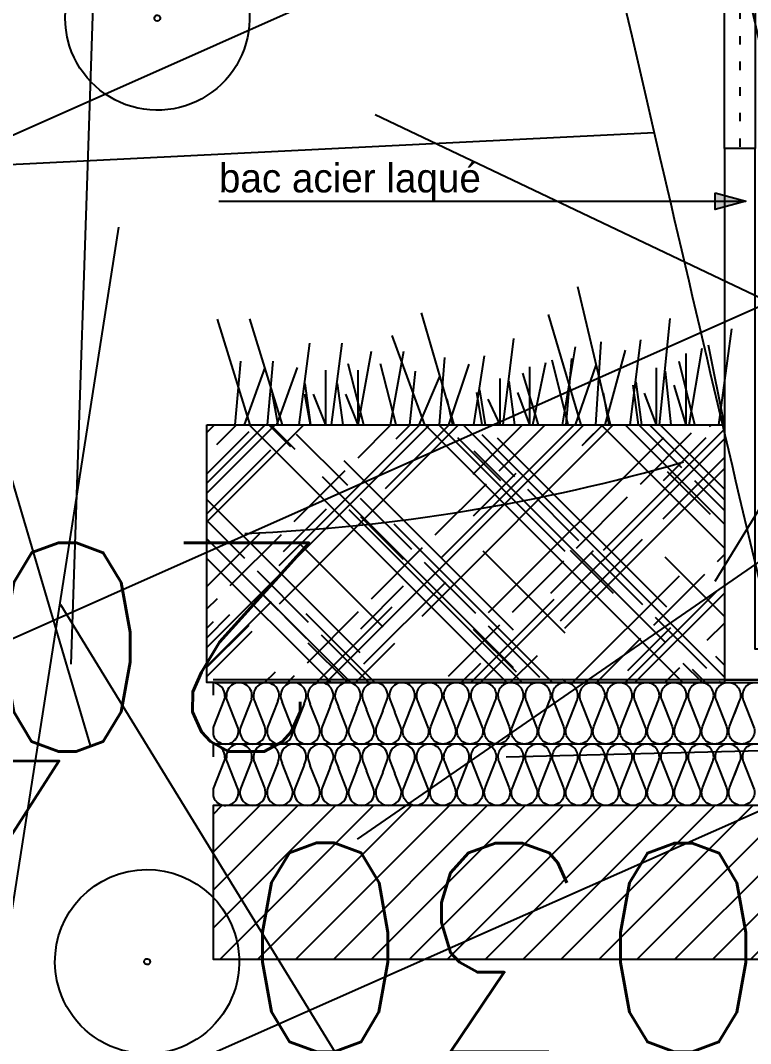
# Model space of a CAD drawing. Extents: x -594 to 29166, y -5797 to 14313.
# Drawn here: x 13269.6 to 13388.5, y 3551.9 to 3718.6 of the extents above; entities that cross this region are included whole.
import ezdxf
from ezdxf.enums import TextEntityAlignment as Align
from ezdxf.lldxf.tags import DXFTag

# ---------------------------------------------------------------- set-up
doc = ezdxf.new("R2010")
doc.units = 0
doc.linetypes.add('Style de ligne -15', pattern=[2.0832800000000002, 1.25, -0.41656, 0.1388600000000001, -0.2778600000000001])
doc.linetypes.add('Style de ligne -27', pattern=[0.16404198823221328, 0.05468066274407109, -0.1093613254881422])
doc.layers.get('0').update_dxf_attribs({"color": 252})
for name, color, linetype in [('A SITE', 252, 'Continuous'), ('B GÈnÈral_Hatch', 252, 'Continuous'), ('B Général', 252, 'Continuous'), ('C ANNOTATIONS-prestations', 252, 'Continuous'), ('Fond topo - TAL', 252, 'Continuous'), ('Fond topo - TAL_HAC', 252, 'Continuous'), ('Fond topo - VEG', 252, 'Continuous'), ('Fond topo - Z_500', 252, 'Continuous'), ('prlm-VRD', 252, 'Continuous'), ('SA - béton balayé', 252, 'Continuous'), ('SA - EBC', 252, 'Continuous')]:
    doc.layers.add(name, color=color, linetype=linetype)
for name, color, linetype, plot in [('Fond topo - N', 252, 'Continuous', False), ('Fond topo - NCACHE', 252, 'Continuous', False), ('Fond topo - ZCACHE', 252, 'Continuous', False)]:
    doc.layers.add(name, color=color, linetype=linetype, plot=plot)
doc.layers.add('Fond topo - P', color=252, linetype='Continuous', lineweight=50)
doc.layers.add('Fond topo - VOI', color=252, linetype='Continuous', lineweight=25)
doc.styles.add('Eurostile', font='')
doc.styles.add('SIMPLEX', font='simplex_.ttf', dxfattribs={"height": 1.25})
doc.styles.get('Eurostile').set_extended_font_data('Eurostile')
tags = doc.linetypes.add('L16', pattern=[0.37500001490116125, 0.300000011920929, -0.07500000298023224]).pattern_tags.tags
tags[6:7] = [DXFTag(74, 4), DXFTag(75, 0), DXFTag(340, '0'), DXFTag(46, 0.0), DXFTag(50, 0.0), DXFTag(44, 0.0), DXFTag(45, 0.0)]
tags[4:5] = [DXFTag(74, 4), DXFTag(75, 0), DXFTag(340, '0'), DXFTag(46, 0.0), DXFTag(50, 0.0), DXFTag(44, 0.0), DXFTag(45, 0.0)]
tags = doc.linetypes.add('L8', pattern=[0.22500000894069674, 0.1500000059604645, -0.07500000298023224]).pattern_tags.tags
tags[6:7] = [DXFTag(74, 4), DXFTag(75, 0), DXFTag(340, '0'), DXFTag(46, 0.0), DXFTag(50, 0.0), DXFTag(44, 0.0), DXFTag(45, 0.0)]
tags[4:5] = [DXFTag(74, 4), DXFTag(75, 0), DXFTag(340, '0'), DXFTag(46, 0.0), DXFTag(50, 0.0), DXFTag(44, 0.0), DXFTag(45, 0.0)]

# ---------------------------------------------------------------- blocks, each defined once
blk = doc.blocks.new('B n0.Groupe-126-1')
at = {"layer": 'B Général'}
for p, q in [((123669.0138217771, -122315.0180039144), (123663.6964390933, -122297.0575558402)), ((123676.9848673641, -122315.0167284318), (123678.728320689, -122301.1649392548)), ((123686.6260368011, -122315.0151856974), (123688.7493194171, -122302.533265324)), ((123666.5845507314, -122315.0183926299), (123667.4935103227, -122304.2110249477)), ((123687.5370134471, -122315.0150399276), (123684.9539811337, -122304.6648742046)), ((123668.1028451311, -122315.0181496842), (123671.4412746378, -122305.2758940325)), ((123681.3120064212, -122315.016036022), (123681.3102734456, -122305.7309580333)), ((123678.882735369, -122315.0164247426), (123677.9704519065, -122308.0147084193)), ((123673.5687049744, -122315.0172750669), (123672.6567624254, -122309.8421314659)), ((123681.3120064212, -122315.016036022), (123679.3372577743, -122309.8410624865))]:
    blk.add_line(p, q, dxfattribs=at)
blk = doc.blocks.new('B n0.Groupe-127-1')
at = {"layer": 'B Général'}
for p, q in [((123673.8214725365, -122315.0172346182), (123668.5032444833, -122292.5272817732)), ((123681.7925181185, -122315.0159591277), (123683.5353195008, -122297.6710772913)), ((123691.4336875604, -122315.0144164013), (123693.5563826985, -122299.3848740651)), ((123671.3922014907, -122315.0176233337), (123672.3006524229, -122301.4848756618)), ((123672.9104958904, -122315.0173803881), (123676.2484668797, -122302.8184441781)), ((123686.1196571658, -122315.0152667255), (123686.1174871884, -122303.3886650876)), ((123692.3446641949, -122315.0142706285), (123689.7611447298, -122302.0538818195)), ((123683.6903861432, -122315.0156554468), (123682.7777731139, -122306.2481999771)), ((123678.3763557222, -122315.0165057679), (123677.4641695867, -122308.5362506262)), ((123686.1196571658, -122315.0152667255), (123684.1446649536, -122308.5351816446))]:
    blk.add_line(p, q, dxfattribs=at)
blk = doc.blocks.new('B n0.Groupe-128-1')
at = {"layer": 'B Général'}
for name in ['B n0.Groupe-127-1', 'B n0.Groupe-126-1']:
    blk.add_blockref(name, (0, 0), dxfattribs=at)
blk = doc.blocks.new('B n0.Groupe-129-1')
at = {"layer": 'B Général'}
for p, q in [((123643.5573671846, -122315.0220773264), (123638.2406133434, -122300.430903627)), ((123651.5284127749, -122315.0208018413), (123653.2723510673, -122303.7673513777)), ((123661.1695822201, -122315.0192591123), (123663.2933018213, -122304.8786988936)), ((123641.1280961587, -122315.0224660502), (123642.0374341098, -122306.2423736218)), ((123662.0805588694, -122315.0191133399), (123659.4978889458, -122306.6105633562)), ((123642.6463905386, -122315.0222230962), (123645.9851611115, -122307.1073704934)), ((123655.8555518288, -122315.0201094341), (123655.8541439346, -122307.4767749792)), ((123653.4262807798, -122315.0204981521), (123652.5142424697, -122309.3322277797)), ((123648.1122503967, -122315.0213484792), (123647.2004890245, -122310.81701275)), ((123655.8555518288, -122315.0201094341), (123653.8809843882, -122310.815943771))]:
    blk.add_line(p, q, dxfattribs=at)
blk = doc.blocks.new('B n0.Groupe-130-1')
at = {"layer": 'B Général'}
for p, q in [((123648.3650179407, -122315.0213080328), (123643.0475773222, -122296.7502977757)), ((123656.3360635458, -122315.020032548), (123658.0794721751, -122300.9287420223)), ((123665.9772329679, -122315.0184898133), (123668.1004753087, -122302.3207550422)), ((123645.9357469033, -122315.0216967537), (123646.8446716198, -122304.0274653775)), ((123666.888209614, -122315.0183440434), (123664.3051439245, -122304.4892102808)), ((123647.4540412947, -122315.0214538026), (123650.7924393566, -122305.1107576394)), ((123660.6632025733, -122315.0193401376), (123660.6614396516, -122305.5737172917)), ((123658.2339315507, -122315.0197288588), (123657.321625469, -122307.8969459257)), ((123652.919901138, -122315.0205791853), (123652.0079418936, -122309.7559515643)), ((123660.6632025733, -122315.0193401376), (123658.6884372572, -122309.7548825853))]:
    blk.add_line(p, q, dxfattribs=at)
blk = doc.blocks.new('B n0.Groupe-131-1')
at = {"layer": 'B Général'}
for name in ['B n0.Groupe-130-1', 'B n0.Groupe-129-1']:
    blk.add_blockref(name, (0, 0), dxfattribs=at)
blk = doc.blocks.new('B n0.Groupe-132-1')
at = {"layer": 'B Général'}
for name in ['B n0.Groupe-128-1', 'B n0.Groupe-131-1']:
    blk.add_blockref(name, (0, 0), dxfattribs=at)
blk = doc.blocks.new('B n0.Groupe-133-1')
at = {"layer": 'B Général'}
for p, q in [((123615.1223421804, -122314.999750081), (123609.8050957663, -122297.7694360903)), ((123623.0933877707, -122314.9984745959), (123624.8369461955, -122301.7097549255)), ((123632.7345572043, -122314.9969318641), (123634.8579345091, -122303.0223928019)), ((123612.6930711429, -122315.0001388019), (123613.6021127233, -122304.6320890785)), ((123633.6455338388, -122314.9967860914), (123631.0625800717, -122305.0673756055)), ((123614.2113655459, -122314.9998958538), (123617.5498689482, -122305.6536451232)), ((123627.4205268245, -122314.9977821887), (123627.4188643017, -122306.0901463995)), ((123624.9912557756, -122314.9981709068), (123624.0790254405, -122308.2810831307)), ((123619.6772253777, -122314.9990212336), (123618.7653221001, -122310.0342552524)), ((123627.4205268245, -122314.9977821887), (123625.4458174342, -122310.0331862726))]:
    blk.add_line(p, q, dxfattribs=at)
blk = doc.blocks.new('B n0.Groupe-134-1')
at = {"layer": 'B Général'}
for p, q in [((123615.1223421804, -122314.999750081), (123609.8050957663, -122297.7694360903)), ((123623.0933877707, -122314.9984745959), (123624.8369461955, -122301.7097549255)), ((123632.7345572043, -122314.9969318641), (123634.8579345091, -122303.0223928019)), ((123612.6930711429, -122315.0001388019), (123613.6021127233, -122304.6320890785)), ((123633.6455338388, -122314.9967860914), (123631.0625800717, -122305.0673756055)), ((123614.2113655459, -122314.9998958538), (123617.5498689482, -122305.6536451232)), ((123627.4205268245, -122314.9977821887), (123627.4188643017, -122306.0901463995)), ((123624.9912557756, -122314.9981709068), (123624.0790254405, -122308.2810831307)), ((123619.6772253777, -122314.9990212336), (123618.7653221001, -122310.0342552524)), ((123627.4205268245, -122314.9977821887), (123625.4458174342, -122310.0331862726))]:
    blk.add_line(p, q, dxfattribs=at)
blk = doc.blocks.new('B n0.Groupe-135-1')
at = {"layer": 'B Général'}
for p, q in [((123620.3863257656, -122314.9989077638), (123615.069079363, -122297.768593776)), ((123628.3573713674, -122314.9976322815), (123630.1009297923, -122301.7089126112)), ((123637.9985408159, -122314.9960895501), (123640.1219181058, -122303.0215504875)), ((123617.9570547249, -122314.9992964873), (123618.8660963201, -122304.6312467641)), ((123638.9095174356, -122314.995943777), (123636.3265636832, -122305.0665332915)), ((123619.4753491311, -122314.9990535366), (123622.813852545, -122305.6528028089)), ((123632.6845104065, -122314.996939874), (123632.6828479017, -122306.0893040826)), ((123630.2552393756, -122314.9973285899), (123629.3430090257, -122308.2802408135)), ((123624.9412089629, -122314.9981789164), (123624.0293056854, -122310.0334129352)), ((123632.6845104065, -122314.996939874), (123630.7098010375, -122310.0323439532))]:
    blk.add_line(p, q, dxfattribs=at)
blk = doc.blocks.new('B n0.Groupe-136-1')
at = {"layer": 'B Général'}
for name in ['B n0.Groupe-133-1', 'B n0.Groupe-134-1', 'B n0.Groupe-135-1']:
    blk.add_blockref(name, (0, 0), dxfattribs=at)
blk = doc.blocks.new('B n0.Groupe-137-1')
at = {"layer": 'B Général'}
blk.add_blockref('B n0.Groupe-136-1', (0, 0), dxfattribs=at)
blk = doc.blocks.new('B n0.Groupe-138-1')
at = {"layer": 'B Général'}
for name in ['B n0.Groupe-132-1', 'B n0.Groupe-137-1']:
    blk.add_blockref(name, (0, 0), dxfattribs=at)
blk = doc.blocks.new('B n0.Groupe-139-1')
at = {"layer": 'B Général'}
blk.add_blockref('B n0.Groupe-138-1', (0, 0), dxfattribs=at)
blk = doc.blocks.new('B n0.Groupe-151-1')
at = {"layer": 'B Général'}
for p, q in [((124015.600811414, -122356.5256185741), (123609.0800127896, -122356.5256185741)), ((124015.600811414, -122357.0256185741), (123609.0800127896, -122357.0256185741))]:
    blk.add_line(p, q, dxfattribs=at)
at = {"layer": 'B Général', "linetype": 'Continuous'}
for p, q in [((123621.9105314373, -122364.1460851502), (123620.3228040235, -122360.0939079851)), ((123626.3328837436, -122364.1460851502), (123624.9110836797, -122360.5173855999)), ((123630.75523605, -122364.1460851502), (123629.4993633359, -122360.9408632147)), ((123635.1775883564, -122364.1460851502), (123634.0876429922, -122361.3643408295)), ((123639.5999406628, -122364.1460851502), (123638.6759226485, -122361.7878184444)), ((124015.760699782, -122367.0157928509), (123609.0800127896, -122367.0157928509)), ((123621.9105314373, -122374.1460851502), (123620.3228040235, -122370.0939079851)), ((123626.3328837436, -122374.1460851502), (123624.9110836797, -122370.5173855999)), ((123630.75523605, -122374.1460851502), (123629.4993633359, -122370.9408632147)), ((123635.1775883564, -122374.1460851502), (123634.0876429922, -122371.3643408295)), ((123639.5999406628, -122374.1460851502), (123638.6759226485, -122371.7878184444))]:
    blk.add_line(p, q, dxfattribs=at)
at = {"layer": 'B Général', "linetype": 'Continuous', "flags": 128}
for points in [[(123610.9938768858, -122359.2328898891, 0.4100879001653447), (123609.0800127896, -122357.0066446545), (123609.0800127896, -122359.0562488247)], [(123615.3489365158, -122359.6348423425, 0.2988225928241219), (123614.6332416236, -122357.4551544431, 0.2988225927295782), (123612.3487718057, -122357.2443081344, 0.2988225927847177), (123611.2462148059, -122359.2561795464)], [(123619.6300271204, -122360.0299677869), (123619.6993552841, -122359.8530293533, 0.3273848144315633), (123619.0652105781, -122357.4628634491, 0.3273848144190701), (123616.5949567256, -122357.3493801361, 0.3273848144458427), (123615.7443374267, -122359.6713360716)], [(123623.8980341917, -122360.4238856798), (123624.1217075905, -122359.8530293532, 0.3358776009301396), (123623.4371483201, -122357.423462711, 0.3358776009989389), (123620.912982029, -122357.4234627109, 0.3358776010518059), (123620.2284227584, -122359.8530293533), (123620.3228040235, -122360.0939079851)], [(123628.1660412629, -122360.8178035728), (123628.5440598969, -122359.8530293532, 0.3358776009323087), (123627.8595006265, -122357.423462711, 0.3358776010008091), (123625.3353343353, -122357.4234627109, 0.3358776010546906), (123624.6507750648, -122359.8530293533), (123624.9110836797, -122360.5173855999)], [(123632.4340483341, -122361.2117214658), (123632.9664122033, -122359.8530293532, 0.3358776009376633), (123632.2818529328, -122357.4234627109, 0.3358776009951985), (123629.7576866417, -122357.4234627109, 0.3358776010546906), (123629.0731273712, -122359.8530293533), (123629.4993633359, -122360.9408632147)], [(123636.7020554054, -122361.6056393588), (123637.3887645097, -122359.8530293532, 0.3358776009301396), (123636.7042052392, -122357.423462711, 0.3358776009989389), (123634.1800389481, -122357.4234627109, 0.3358776010457356), (123633.4954796776, -122359.8530293533), (123634.0876429922, -122361.3643408295)], [(123640.9700624766, -122361.9995572518), (123641.8111168161, -122359.8530293532, 0.3358776009301396), (123641.1265575455, -122357.4234627109, 0.3358776009871887), (123638.6023912544, -122357.423462711, 0.3358776009099693), (123637.917831984, -122359.8530293532), (123638.6759226485, -122361.7878184444)], [(123694.0382901533, -122361.9995572518), (123694.8793444927, -122359.8530293533, 0.5283351923695654), (123692.9327020767, -122356.9995572518, 0.5283351923728812), (123690.9860596607, -122359.8530293533), (123692.6681683396, -122364.1460851502, -0.5283351923728812), (123690.7215259235, -122366.9995572518, -0.5283351923728812), (123688.7748835075, -122364.1460851502), (123690.4569921863, -122359.8530293533, 0.5283351923728812), (123688.5103497703, -122356.9995572518, 0.5283351923728812), (123686.5637073543, -122359.8530293533), (123688.2458160331, -122364.1460851502, -0.5283351923728812), (123686.2991736171, -122366.9995572518, -0.5283351923695654), (123684.3525312011, -122364.1460851502), (123686.0346398799, -122359.8530293533, 0.5283351923695654), (123684.0879974639, -122356.9995572518, 0.5283351923728812), (123682.1413550479, -122359.8530293533), (123683.8234637267, -122364.1460851502, -0.5283351923728812), (123681.8768213107, -122366.9995572518, -0.5283351923695654), (123679.9301788947, -122364.1460851502), (123681.6122875736, -122359.8530293533, 0.5283351923695654), (123679.6656451575, -122356.9995572518, 0.5283351923728812), (123677.7190027415, -122359.8530293533), (123679.4011114204, -122364.1460851502, -0.5283351923728812), (123677.4544690043, -122366.9995572518, -0.5283351923695654), (123675.5078265883, -122364.1460851502), (123677.1899352672, -122359.8530293533, 0.5283351923695654), (123675.2432928511, -122356.9995572518, 0.5283351923728812), (123673.2966504351, -122359.8530293533), (123674.978759114, -122364.1460851502, -0.5283351923728812), (123673.032116698, -122366.9995572518, -0.5283351923695654), (123671.085474282, -122364.1460851502), (123672.7675829608, -122359.8530293533, 0.5283351923695654), (123670.8209405448, -122356.9995572518, 0.5283351923728812), (123668.8742981287, -122359.8530293533), (123670.5564068076, -122364.1460851502, -0.5283351923728812), (123668.6097643916, -122366.9995572518, -0.5283351923695654), (123666.6631219755, -122364.1460851502), (123668.3452306544, -122359.8530293533, 0.5283351923695654), (123666.3985882384, -122356.9995572518, 0.5283351923728812), (123664.4519458223, -122359.8530293533), (123666.1340545012, -122364.1460851502, -0.5283351923728812), (123664.1874120852, -122366.9995572518, -0.5283351923695654), (123662.2407696691, -122364.1460851502), (123663.922878348, -122359.8530293533, 0.5283351923695654), (123661.976235932, -122356.9995572518, 0.5283351923728812), (123660.029593516, -122359.8530293533), (123661.7117021948, -122364.1460851502, -0.5283351923728812), (123659.7650597788, -122366.9995572518, -0.5283351923695654), (123657.8184173628, -122364.1460851502), (123659.5005260416, -122359.8530293533, 0.5283351923695654), (123657.5538836256, -122356.9995572518, 0.5283351923728812), (123655.6072412096, -122359.8530293533), (123657.2893498884, -122364.1460851502, -0.5283351923728812), (123655.3427074724, -122366.9995572518, -0.5283351923695654), (123653.3960650564, -122364.1460851502), (123655.0781737352, -122359.8530293533, 0.5283351923695654), (123653.1315313192, -122356.9995572518, 0.5283351923728812), (123651.1848889032, -122359.8530293533), (123652.866997582, -122364.1460851502, -0.5283351923728812), (123650.920355166, -122366.9995572518, -0.5283351923695654), (123648.97371275, -122364.1460851502), (123650.6558214288, -122359.8530293533, 0.5283351923695654), (123648.7091790128, -122356.9995572518, 0.5283351923728812), (123646.7625365968, -122359.8530293533), (123648.4446452756, -122364.1460851502, -0.5283351923728812), (123646.4980028596, -122366.9995572518, -0.5283351923695654), (123644.5513604436, -122364.1460851502), (123646.2334691224, -122359.8530293533, 0.5283351923695654), (123644.2868267064, -122356.9995572518, 0.5283351923728812), (123642.3401842904, -122359.8530293533), (123644.0222929692, -122364.1460851502, -0.5283351923728812), (123642.0756505532, -122366.9995572518, -0.5283351923695654), (123640.1290081372, -122364.1460851502), (123641.811116816, -122359.8530293533, 0.5283351923805855), (123639.8644744, -122356.9995572518)], [(123697.3550543831, -122356.9995572518, 0.5283351923728812), (123695.4084119671, -122359.8530293533), (123697.0905206459, -122364.1460851502, -0.5283351923728812), (123695.1438782299, -122366.9995572518, -0.5283351923695654), (123693.1972358139, -122364.1460851502), (123694.8793444927, -122359.8530293533, 0.5283351923695654), (123692.9327020767, -122356.9995572518)], [(123610.9938768858, -122359.2328898891, -0.07644314401715081), (123610.8546506713, -122359.8530293532), (123609.1725419923, -122364.1460851505, 0.03773752627165679), (123609.0800127896, -122364.4473437029), (123609.0800127896, -122365.3702966859, 0.2814713859320396), (123610.6004108374, -122366.934173355, 0.2814713859376178), (123612.68540959, -122366.2937823324, 0.2814713858625597), (123613.0658268245, -122364.1460851504), (123611.3837181457, -122359.8530293533)], [(123611.3837181456, -122359.8530293531, -0.07363493192019133), (123611.2462148059, -122359.2561795466)], [(123615.3489365157, -122359.6348423427, -0.02749181568773515), (123615.2770029776, -122359.8530293535), (123613.5948942987, -122364.1460851504, 0.3358776009126895), (123614.2794535694, -122366.5756517926, 0.3358776009871887), (123616.8036198605, -122366.5756517925, 0.3358776009170297), (123617.4881791309, -122364.1460851504), (123615.806070452, -122359.8530293533)], [(123615.8060704519, -122359.8530293528, -0.0229578630441454), (123615.7443374268, -122359.6713360719)], [(123619.6300271204, -122360.0299677869), (123618.0172466052, -122364.1460851504, 0.3358776009126895), (123618.7018058758, -122366.5756517926, 0.3358776009791081), (123621.2259721669, -122366.5756517925, 0.3358776009263992), (123621.9105314373, -122364.1460851504)], [(123623.8980341917, -122360.4238856798), (123622.4395989115, -122364.1460851504, 0.3358776009126895), (123623.1241581821, -122366.5756517926, 0.3358776009791081), (123625.6483244733, -122366.5756517925, 0.3358776009209287), (123626.3328837437, -122364.1460851504)], [(123628.1660412629, -122360.8178035728), (123626.861951218, -122364.1460851504, 0.3358776009188999), (123627.5465104886, -122366.5756517926, 0.3358776009921996), (123630.0706767796, -122366.5756517926, 0.3358776009249945), (123630.7552360501, -122364.1460851504)], [(123632.4340483341, -122361.2117214658), (123631.2843035243, -122364.1460851504, 0.3358776009194996), (123631.9688627949, -122366.5756517926, 0.3358776009865889), (123634.4930290861, -122366.5756517925, 0.3358776009263992), (123635.1775883565, -122364.1460851504)], [(123636.7020554054, -122361.6056393588), (123635.7066558308, -122364.1460851503, 0.3358776009138441), (123636.3912151014, -122366.5756517926, 0.3358776009791081), (123638.9153813925, -122366.5756517925, 0.3358776009191743), (123639.5999406629, -122364.1460851504)], [(123610.9938768858, -122369.2328898891, 0.4100879001688078), (123609.0800127896, -122367.0066446545), (123609.0800127896, -122369.0562488247)], [(123615.3489365158, -122369.6348423425, 0.2988225928260118), (123614.6332416237, -122367.4551544432, 0.2988225927292785), (123612.3487718057, -122367.2443081344, 0.2988225927817287), (123611.2462148059, -122369.2561795464)], [(123619.6300271204, -122370.0299677869), (123619.6993552841, -122369.8530293533, 0.3273848144289743), (123619.0652105781, -122367.4628634491, 0.3273848144190701), (123616.5949567256, -122367.3493801361, 0.3273848144484158), (123615.7443374267, -122369.6713360716)], [(123623.8980341917, -122370.4238856798), (123624.1217075905, -122369.8530293532, 0.335877600923927), (123623.4371483201, -122367.423462711, 0.3358776009983391), (123620.912982029, -122367.4234627109, 0.3358776010525458), (123620.2284227584, -122369.8530293533), (123620.3228040235, -122370.0939079851)], [(123628.1660412629, -122370.8178035728), (123628.5440598969, -122369.8530293532, 0.3358776009254985), (123627.8595006265, -122367.423462711, 0.3358776010020796), (123625.3353343354, -122367.4234627109, 0.3358776010571606), (123624.6507750648, -122369.8530293533), (123624.9110836797, -122370.5173855999)], [(123632.4340483341, -122371.2117214658), (123632.9664122033, -122369.8530293532, 0.3358776009376633), (123632.2818529327, -122367.4234627109, 0.335877600952925), (123629.7576866417, -122367.4234627108, 0.3358776010554305), (123629.0731273712, -122369.8530293533), (123629.4993633359, -122370.9408632147)], [(123636.7020554054, -122371.6056393588), (123637.3887645097, -122369.8530293532, 0.335877600923927), (123636.7042052392, -122367.423462711, 0.3358776009983391), (123634.1800389482, -122367.4234627109, 0.3358776010546906), (123633.4954796776, -122369.8530293533), (123634.0876429922, -122371.3643408295)], [(123640.9700624766, -122371.9995572518), (123641.8111168161, -122369.8530293532, 0.335877600923927), (123641.1265575455, -122367.4234627109, 0.3358776009871887), (123638.6023912544, -122367.423462711, 0.3358776009229392), (123637.917831984, -122369.8530293532), (123638.6759226485, -122371.7878184444)], [(123694.0382901533, -122371.9995572518), (123694.8793444927, -122369.8530293533, 0.5283351923695654), (123692.9327020767, -122366.9995572518, 0.5283351923728812), (123690.9860596607, -122369.8530293533), (123692.6681683396, -122374.1460851502, -0.5283351923728812), (123690.7215259235, -122376.9995572518, -0.5283351923728812), (123688.7748835075, -122374.1460851502), (123690.4569921863, -122369.8530293533, 0.5283351923728812), (123688.5103497703, -122366.9995572518, 0.5283351923728812), (123686.5637073543, -122369.8530293533), (123688.2458160331, -122374.1460851502, -0.5283351923728812), (123686.2991736171, -122376.9995572518, -0.5283351923695654), (123684.3525312011, -122374.1460851502), (123686.0346398799, -122369.8530293533, 0.5283351923695654), (123684.0879974639, -122366.9995572518, 0.5283351923728812), (123682.1413550479, -122369.8530293533), (123683.8234637267, -122374.1460851502, -0.5283351923728812), (123681.8768213107, -122376.9995572518, -0.5283351923695654), (123679.9301788947, -122374.1460851502), (123681.6122875736, -122369.8530293533, 0.5283351923695654), (123679.6656451575, -122366.9995572518, 0.5283351923728812), (123677.7190027415, -122369.8530293533), (123679.4011114204, -122374.1460851502, -0.5283351923728812), (123677.4544690043, -122376.9995572518, -0.5283351923695654), (123675.5078265883, -122374.1460851502), (123677.1899352672, -122369.8530293533, 0.5283351923695654), (123675.2432928511, -122366.9995572518, 0.5283351923728812), (123673.2966504351, -122369.8530293533), (123674.978759114, -122374.1460851502, -0.5283351923728812), (123673.032116698, -122376.9995572518, -0.5283351923695654), (123671.085474282, -122374.1460851502), (123672.7675829608, -122369.8530293533, 0.5283351923695654), (123670.8209405448, -122366.9995572518, 0.5283351923728812), (123668.8742981287, -122369.8530293533), (123670.5564068076, -122374.1460851502, -0.5283351923728812), (123668.6097643916, -122376.9995572518, -0.5283351923695654), (123666.6631219755, -122374.1460851502), (123668.3452306544, -122369.8530293533, 0.5283351923695654), (123666.3985882384, -122366.9995572518, 0.5283351923728812), (123664.4519458223, -122369.8530293533), (123666.1340545012, -122374.1460851502, -0.5283351923728812), (123664.1874120852, -122376.9995572518, -0.5283351923695654), (123662.2407696691, -122374.1460851502), (123663.922878348, -122369.8530293533, 0.5283351923695654), (123661.976235932, -122366.9995572518, 0.5283351923728812), (123660.029593516, -122369.8530293533), (123661.7117021948, -122374.1460851502, -0.5283351923728812), (123659.7650597788, -122376.9995572518, -0.5283351923695654), (123657.8184173628, -122374.1460851502), (123659.5005260416, -122369.8530293533, 0.5283351923695654), (123657.5538836256, -122366.9995572518, 0.5283351923728812), (123655.6072412096, -122369.8530293533), (123657.2893498884, -122374.1460851502, -0.5283351923728812), (123655.3427074724, -122376.9995572518, -0.5283351923695654), (123653.3960650564, -122374.1460851502), (123655.0781737352, -122369.8530293533, 0.5283351923695654), (123653.1315313192, -122366.9995572518, 0.5283351923728812), (123651.1848889032, -122369.8530293533), (123652.866997582, -122374.1460851502, -0.5283351923728812), (123650.920355166, -122376.9995572518, -0.5283351923695654), (123648.97371275, -122374.1460851502), (123650.6558214288, -122369.8530293533, 0.5283351923695654), (123648.7091790128, -122366.9995572518, 0.5283351923728812), (123646.7625365968, -122369.8530293533), (123648.4446452756, -122374.1460851502, -0.5283351923728812), (123646.4980028596, -122376.9995572518, -0.5283351923695654), (123644.5513604436, -122374.1460851502), (123646.2334691224, -122369.8530293533, 0.5283351923695654), (123644.2868267064, -122366.9995572518, 0.5283351923728812), (123642.3401842904, -122369.8530293533), (123644.0222929692, -122374.1460851502, -0.5283351923728812), (123642.0756505532, -122376.9995572518, -0.5283351923695654), (123640.1290081372, -122374.1460851502), (123641.811116816, -122369.8530293533, 0.5283351923805855), (123639.8644744, -122366.9995572518)], [(123697.3550543831, -122366.9995572518, 0.5283351923728812), (123695.4084119671, -122369.8530293533), (123697.0905206459, -122374.1460851502, -0.5283351923728812), (123695.1438782299, -122376.9995572518, -0.5283351923695654), (123693.1972358139, -122374.1460851502), (123694.8793444927, -122369.8530293533, 0.5283351923695654), (123692.9327020767, -122366.9995572518)], [(123610.9938768858, -122369.2328898891, -0.07644314402609635), (123610.8546506713, -122369.8530293532), (123609.1725419923, -122374.1460851505, 0.03773752627165679), (123609.0800127896, -122374.4473437029), (123609.0800127896, -122375.370296686, 0.2814713859320198), (123610.6004108374, -122376.934173355, 0.2814713859339616), (123612.68540959, -122376.2937823324, 0.2814713858763183), (123613.0658268245, -122374.1460851504), (123611.3837181457, -122369.8530293533)], [(123611.3837181456, -122369.8530293531, -0.07363493194526755), (123611.2462148059, -122369.2561795465)], [(123615.3489365157, -122369.6348423427, -0.02749181568773515), (123615.2770029776, -122369.8530293535), (123613.5948942987, -122374.1460851504, 0.3358776009126895), (123614.2794535694, -122376.5756517926, 0.3358776009946695), (123616.8036198605, -122376.5756517925, 0.3358776009180441), (123617.4881791309, -122374.1460851504), (123615.806070452, -122369.8530293533)], [(123615.8060704519, -122369.8530293528, -0.0229578630441454), (123615.7443374268, -122369.6713360719)], [(123619.6300271204, -122370.0299677869), (123618.0172466052, -122374.1460851504, 0.3358776009126895), (123618.7018058758, -122376.5756517926, 0.3358776009859891), (123621.2259721669, -122376.5756517925, 0.335877600916314), (123621.9105314373, -122374.1460851504)], [(123623.8980341917, -122370.4238856798), (123622.4395989115, -122374.1460851504, 0.3358776009126895), (123623.1241581821, -122376.5756517926, 0.3358776009791081), (123625.6483244733, -122376.5756517925, 0.3358776009209287), (123626.3328837437, -122374.1460851504)], [(123628.1660412629, -122370.8178035728), (123626.861951218, -122374.1460851504, 0.3358776009188999), (123627.5465104886, -122376.5756517926, 0.3358776009921996), (123630.0706767796, -122376.5756517926, 0.3358776009249945), (123630.7552360501, -122374.1460851504)], [(123632.4340483341, -122371.2117214658), (123631.2843035244, -122374.1460851503, 0.3358776009915105), (123631.968862795, -122376.5756517926, 0.3358776009859891), (123634.4930290861, -122376.5756517925, 0.335877600920329), (123635.1775883565, -122374.1460851504)], [(123636.7020554054, -122371.6056393588), (123635.7066558308, -122374.1460851503, 0.3358776009138441), (123636.3912151014, -122376.5756517926, 0.3358776009791081), (123638.9153813925, -122376.5756517925, 0.3358776009191743), (123639.5999406629, -122374.1460851504)]]:
    blk.add_lwpolyline(points, format="xyb", dxfattribs=at)
blk = doc.blocks.new('B n0.Groupe-174-1')
at = {"layer": 'B GÈnÈral_Hatch', "linetype": 'Continuous'}
blk.add_hatch(color=250, dxfattribs=at).paths.add_polyline_path([(123690.8487967676, -122277.2303358096), (123695.8484915918, -122278.5700000001), (123690.8487967676, -122279.9096641907)])
at = {"layer": 'B Général', "linetype": 'Continuous'}
blk.add_line((123610.0357063103, -122278.5700000001), (123695.8484915918, -122278.5700000001), dxfattribs=at)
at = {"layer": 'B Général', "linetype": 'Continuous', "flags": 128}
blk.add_lwpolyline([(123690.8487967676, -122277.2303358096), (123695.8484915918, -122278.5700000001), (123690.8487967676, -122279.9096641907)], close=True, dxfattribs=at)
at = {"layer": 'C ANNOTATIONS-prestations', "insert": (123610.0357063103, -122278.5700000001), "char_height": 4.703703703703704, "width": 78.5, "attachment_point": 7, "line_spacing_factor": 0.8945783132530118, "style": 'Eurostile'}
blk.add_mtext('bac acier laqué', dxfattribs=at)
blk = doc.blocks.new('A 90.PTOPO')
at = {"layer": 'Fond topo - NCACHE', "style": 'SIMPLEX'}
blk.add_attdef('MAT', text='', height=0.34, dxfattribs=at).set_placement((0.09999999986030161, -0.09999999962747097), align=Align.TOP_LEFT)
at = {"layer": 'Fond topo - ZCACHE', "style": 'SIMPLEX'}
blk.add_attdef('ALT', (0.09999999986030161, 0.09999999962747097), '', height=0.34, dxfattribs=at)
blk = doc.blocks.new('A 90.VEG12')
at = {"ltscale": 2}
for p, q in [((0.01815258799999997, 0.057406781), (0.100441039, 0.47293725)), ((0.037902722, 0.15845596), (-0.06593155700000003, 0.344147082)), ((-0.05229389700000003, 0.02983962500000001), (-0.383643778, 0.204631851)), ((-0.05265807700000003, -0.029192154), (-0.412380265, -0.256628677)), ((-0.09359106700000003, -0.049762263), (-0.2956446150000001, -0.04653133200000001)), ((0.01825986499999999, -0.057372749), (0.107637982, -0.4128258760000001)), ((0.02259491799999996, -0.07955337300000001), (0.001649748999999978, -0.36183712)), ((-0.151821475, -0.09483882200000002), (-0.2999525240000001, -0.315936062))]:
    blk.add_line(p, q, dxfattribs=at)
blk.add_arc((0, 0), 0.496982058, 90, 103.8461539085843, dxfattribs=at)
blk = doc.blocks.new('A 90.VEG14')
at = {"ltscale": 2, "flags": 128}
for points in [[(0.5, 0, -1), (-0.5, 0, -1)], [(0.016, 0, -1), (-0.016, 0, -1)]]:
    blk.add_lwpolyline(points, format="xyb", close=True, dxfattribs=at)
blk = doc.blocks.new('A$C380262B1')
at = {"layer": 'SA - béton balayé'}
h = blk.add_hatch(dxfattribs=at)
h.set_pattern_fill('BETON_BALAYE', color=256, scale=50, angle=-20.82846392552948, style=0, pattern_type=2)
h.set_pattern_definition([(339.1715360744705, (-355966725.0913794, -417896002.4038396), (120.5899727452301, 7.619611099305162), [750, -100, 250, -50]), (339.1715360744705, (-355966654.0479279, -417896002.6831044), (-23.08696394935313, 79.93273481872912), [150, -16.5, 300, -37.5]), (339.1715360744705, (-355966686.6133692, -417895971.5705341), (254.9204179624569, -61.13779932125717), [400, -70, 200, -50])])
h.paths.add_polyline_path([(1873.113977955654, -1045.302820485085), (1723.694125330076, -1045.058329775929), (1723.307328578085, -925.0544283539057), (2345.532266516238, -924.7764729894698), (2345.145130297169, -964.4988502375782), (3017.950370302424, -1034.733838774264), (4386.429105047137, -1035.296649020165, 0.4554572218905719), (4485.51508099772, -921.50833401829, -0.01964105558483272), (4467.221169918776, -749.9391863122582), (4481.542929168791, 248.8766504451632, 0.1673816827692034), (4271.636023558676, 941.6985101997852, -0.1543094570110363), (3947.719518048689, 1816.496034897864), (3948.121993010864, 2223.469870258123), (4228.121712291613, 2223.073383234441), (4227.560372790322, 1826.65438670665, 0.1545072172811908), (4495.384320942685, 1110.103053227067, -0.1683812778433724), (4761.346017243341, 238.37751140818), (4744.886533962563, -628.3880593255162, 0.0517561400087343), (4870.208288822323, -1347.367929667234, 0.07683847701793518), (5066.27194066532, -1775.590235739946, 0.01799232693758742), (5358.835439849645, -2186.503778491169), (5613.365647150204, -2444.26066800952), (5515.134513610974, -2706.88981320709, -0.1699699658030997), (4566.215102141723, -1299.586025625467, 0.3336449647308316), (4374.211731227115, -1155.291634611785), (3011.679256986827, -1154.731269739568), (2987.463968060911, -1152.203405182809), (2588.298533950001, -2690.259298682213), (2395.835024816915, -3771.221282333136, 0.4142135626327677), (2476.75752537325, -3887.20209505409), (2969.033070793375, -3974.850948899984), (2947.999150305986, -4092.993126623333), (2455.722538055852, -4005.344082973897, -0.4142135620652547), (2277.693036897108, -3750.186295062304), (2470.928195118904, -2664.89038169384), (2866.758767655119, -1139.602836966515)])
at = {"layer": 'SA - EBC'}
h = blk.add_hatch(dxfattribs=at)
h.set_pattern_fill('_USER', color=256, scale=75, angle=-335.8284639255295, style=0, pattern_type=0)
h.set_pattern_definition([(24.17153607447054, (-355966725.0913794, -417896002.4038396), (-30.71023888770651, 68.42427367140989), [])])
h.paths.add_polyline_path([(9533.967289561406, -8391.022676602006), (7823.560263682157, -8197.032719478011), (7677.26634000428, -8624.200356937945), (6795.644808141515, -8561.406107898802), (5968.179506575689, -8295.55842038244), (5307.727831928059, -7899.99740216881, -0.3248648439675891), (5215.66356504336, -6186.960641667247, -0.2814891280233847), (6034.588919347152, -5793.906059488654), (6977.488194359466, -5966.359615046531, 0.1695292869953866), (8622.524935239926, -5863.042801246047, 0.3340686001642133), (8902.106720628217, -5382.998490706086, 0.09326601099187866), (8620.675744628534, -4484.154293872416, 0.153138720952933), (7983.041431754827, -3856.574170198292), (6774.001917056739, -3250.65084323287), (5737.27900213562, -2651.023222506046, -0.1642525569746835), (4858.435642998666, -1650.659172795713), (4817.150435736403, -1198.612694069743), (4848.756969021633, -647.3217743448913), (5422.659926814958, 1808.548009581864, 0.4390366150430304), (6435.564773995429, 2874.098786618561, -0.09336270403907257), (6508.739385334775, 3486.828686110675, 0.1042719612268155), (6540.439700800925, 3811.755312792957), (6460.564939025789, 4655.403570830822), (7373.38954936713, 4920.791836176068), (7554.008261486888, 4259.8578767851), (7298.873095074669, 4188.137014396489), (7509.021686343476, 3441.03382807225, -0.2009829630450486), (7456.712778378278, 3016.095944307745), (7105.68882166408, 2168.347155954689), (7082.51023539342, 1970.99042609334), (7207.488740049303, 1059.89730162546), (7767.198439734057, -779.9824859946966), (8823.304629139602, -984.4878826290369, 0.1214178809896852), (9894.772318005562, -3098.331943433732, 0.01018302281994621), (10254.53238859773, -3499.40192066133), (9617.819940159097, -3345.007801242173), (9300.242931814864, -4358.367580920458), (9996.567213023081, -4620.499769318849), (9784.691719617695, -7276.41688529402), (9646.94292745553, -8212.627615593374)])
at = {"layer": 'Fond topo - TAL', "linetype": 'L8', "ltscale": 2, "flags": 128}
blk.add_lwpolyline([(5205.937368283048, 750.0820459797978, 0.001164838968751395), (5278.977398714051, 432.2940057143569, 0.002306011098395101), (5317.01750359498, 271.8948707915843, 0.0003060880427634036), (5449.896251037717, -275.6433725357056, 0.003733443309130319), (5461.225120723248, -320.7323646172881, 0.02303033537768723), (5525.319082802162, -528.166111279279, 0.01069699115838556), (5691.911232238635, -961.3684616982937, 0.003771884424086066), (5709.500161511824, -1003.431219421327, 0.001382538214981839), (5758.38501737453, -1117.031494993716, 0.03661887789284379), (5957.885807240382, -1498.056274838746, 0.03752440099679374), (6205.448941607028, -1837.196699343622, 0.04028550190851635), (6451.502227922902, -2082.904460746795, 0.04917095924580399), (6686.922064470127, -2246.013048756868, 0.006033711204905718), (6822.157270042226, -2319.117279909551, 0.002063562969709008), (7219.866421166807, -2525.856100022793, 0.007761415611758534), (7381.736469687894, -2606.000236514956, 0.004421614268413964), (7666.724392818287, -2738.557008188218), (7960.304197249934, -2909.094837494195)], format="xyb", dxfattribs=at)
at = {"layer": 'Fond topo - TAL_HAC', "ltscale": 2}
blk.add_line((5154.780028993264, 430.2520813420415), (5278.038973594084, 436.3769764080644), dxfattribs=at)
at = {"layer": 'Fond topo - VOI', "linetype": 'L16', "ltscale": 2, "flags": 128}
blk.add_lwpolyline([(5225.43954201974, 754.5165942981839, 0.00116483880797662), (5298.458698764443, 436.8193732574582, 0.002306011182776433), (5336.456233309582, 276.5997398644686, 0.0003060878564784329), (5469.329205621034, -270.9147073328495, 0.003733440487316977), (5480.585294729099, -315.7140320166945, 0.02303033540982148), (5544.135634880513, -521.3883996941149, 0.01069699115751624), (5710.42065853253, -953.7921075709164, 0.003771883424577017), (5727.893177466467, -995.5764777958393, 0.001382537500526071), (5776.734314719215, -1109.075158648193, 0.03661887814454393), (5974.878058070317, -1487.508127186447, 0.03752440110708656), (6220.673739444464, -1824.227291718125, 0.04028550176440735), (6464.450227888301, -2067.661452759057, 0.04917095898867555), (6696.644432889298, -2228.535189852118, 0.006033710847697392), (6831.455027591437, -2301.409888826311, 0.002063563105577488), (7229.017702722922, -2508.072567172348, 0.007761416038727673), (7390.331339929253, -2587.941216677427, 0.004435667204064966), (7675.906978966668, -2720.761590451002), (7973.655408108607, -2893.720936030149), (8098.612712789327, -3052.469847723842)], format="xyb", dxfattribs=at)
at = {"layer": 'Fond topo - P', "ltscale": 2}
ref = blk.add_blockref('A 90.PTOPO', (5195.463710045442, 301.3336190022528), dxfattribs=dict(at, xscale=100, yscale=100, zscale=100, rotation=179.9607580165254))
ref.add_attrib('MAT', '4029', dxfattribs={"layer": 'Fond topo - N', "color": 0, "ltscale": 2, "height": 34, "rotation": 179.9607579854925, "style": 'SIMPLEX'}).set_placement((5185.470561357215, 311.3404655829072), align=Align.TOP_LEFT)
ref.add_attrib('ALT', '201.81', (5226.213723281398, 369.533871486783), dxfattribs={"layer": 'Fond topo - Z_500', "color": 0, "ltscale": 2, "height": 34, "rotation": 179.9607579854925, "style": 'SIMPLEX'})
ref = blk.add_blockref('A 90.PTOPO', (5336.456233309582, 276.5997398644686), dxfattribs=dict(at, xscale=100, yscale=100, zscale=100, rotation=179.9607580165254))
ref.add_attrib('MAT', '4030', dxfattribs={"layer": 'Fond topo - N', "color": 0, "ltscale": 2, "height": 34, "rotation": 179.9607579854925, "style": 'SIMPLEX'}).set_placement((5326.463084714487, 286.6065865382552), align=Align.TOP_LEFT)
ref.add_attrib('ALT', '200.25', (5326.449386589229, 266.6065912693739), dxfattribs={"layer": 'Fond topo - Z_500', "color": 0, "ltscale": 2, "height": 34, "rotation": 179.9607579854925, "style": 'SIMPLEX'})
at = {"layer": 'Fond topo - VEG', "ltscale": 2, "zscale": 100}
for name, p, xscale, yscale, rotation in [('A 90.VEG12', (5199.201655155048, 670.9418572485447), 603.8399999999998, 603.8399999999998, 182.3278434684567), ('A 90.VEG12', (5200.323932571337, 456.0334606096148), 603.8399999999998, 603.8399999999998, 182.3278434684567), ('A 90.VEG12', (5198.661068407819, 302.3562938906252), 603.8399999999998, 603.8399999999998, 182.3278434684567), ('A 90.VEG14', (5197.126574255526, 455.0107859075069), 29.99999999999999, 29.99999999999999, 197.7368755850334), ('A 90.VEG14', (5195.463710045442, 301.3336190022528), 29.99999999999999, 29.99999999999999, 197.7368755850334)]:
    blk.add_blockref(name, p, dxfattribs=dict(at, xscale=xscale, yscale=yscale, rotation=rotation))

msp = doc.modelspace()

# ---------------------------------------------------------------- hatches: boundary and pattern name
at = {"layer": 'B GÈnÈral_Hatch', "linetype": 'Continuous'}
h = msp.add_hatch(dxfattribs=at)
h.set_pattern_fill('H_VEGETAL 3', color=256, style=0, pattern_type=2)
h.set_pattern_definition([(45, (-110308.0947783708, 125967.7141044684), (23.21277777777778, -1.975555555555554), [44.00325499323885, -6.286179284748407]), (45, (-110311.6754728152, 125960.9231322462), (-3.547100376742661, -28.55567740103512), [18.85853785424522, -31.43089642374203]), (45.00000000000001, (-110304.9516887284, 125964.5710148261), (2.536632579847984, -22.53913257984798), [40.349174572, -45.500133028]), (45, (-110306.4896394819, 125959.9353544684), (26.40036553643869, 1.257412241339084), [38.97431156544013, -11.31512271254713]), (45.00000000000001, (-110301.808599086, 125961.4279251837), (12.57235856949681, -12.57235856949681), [11.78344608, -2.945861519999999]), (45, (-110300.2370542648, 125959.8563803625), (12.57235856949682, -12.57235856949682), [9.864344, -16.094456]), (45, (-110298.6655094437, 125958.2848355413), (12.57235856949682, -12.57235856949682), []), (45.00000000000001, (-110307.9095700374, 125945.9829933573), (12.57235856949682, -12.57235856949682), [66.77511918, -54.63418841999999]), (135, (-110301.6742228152, 125964.5038266907), (24.69444444444444, 4.198055555555555), [44.0034553, -6.286207899999997]), (135, (-110296.2414450374, 125955.6138266907), (-29.63333333333333, 0.9877777777777794), [18.8586237, -31.4310395]), (135, (-110307.3539450375, 125963.022160024), (-6.667499999999998, -21.73111111111112), [40.34934170399998, -45.500321496]), (135, (-110302.1681117041, 125953.6382711351), (24.94138888888889, 3.704166666666667), [38.97448898, -11.31517422]), (135, (-110299.6986672597, 125947.7116044684), (16.79222222222223, 11.85333333333334), [11.78373056, -2.945932639999999]), (135, (-110304.3906117041, 125949.4402155796), (-15.80444444444445, -12.84111111111111), [9.864344, -16.094456]), (135, (-110306.3661672597, 125948.2054933573), (18.02694444444444, 10.61861111111111), []), (135, (-110303.6497783708, 125941.5379933573), (14.32277777777778, 14.56972222222222), [66.77531476, -54.63434843999999])])
h.paths.add_polyline_path([(13299.98523441887, 3652.696481134713), (13384.25371322101, 3652.696481134713), (13384.25371322101, 3610.726338356049), (13299.98523441887, 3610.726338356049)])
h = msp.add_hatch(dxfattribs=at)
h.set_pattern_fill('45_0_15_52', color=256, style=0, pattern_type=2)
h.set_pattern_definition([(45, (-110308.0947783708, 125967.7141044684), (3.527777774492279, -2.645833334565396), [])])
h.paths.add_polyline_path([(13717.66614354571, 3625.714547216674), (13707.68654367625, 3625.714547216674), (13707.68250377265, 3590.696481138279), (13457.60175668774, 3590.69648113825), (13457.60175668774, 3590.71454721663), (13385.25371322101, 3590.71454721663), (13385.25371322101, 3590.696481138279), (13300.98523441884, 3590.696481138279), (13300.98523441887, 3565.69648113825), (13717.70926874684, 3565.69648113825)])

# ---------------------------------------------------------------- linework, layer by layer
at = {"layer": 'A SITE', "linetype": 'Style de ligne -15', "lineweight": 50, "ltscale": 25.4}
msp.add_open_spline([(4176.460323989, 5442.268083721201), (4369.671814654253, 5480.305082514233), (4562.883305319505, 5518.342081307264), (4903.035870079556, 5519.770962749722), (5243.188434839607, 5521.199844192178), (5979.862232432676, 5524.644192387673), (6716.536030025745, 5528.088540583168), (7278.196035443951, 5527.680984529125), (7839.856040862154, 5527.273428475082), (8021.33605249903, 5527.04436151977), (8202.816064135908, 5526.815294564457), (8808.175518535207, 5525.355672830381), (9413.534972934507, 5523.896051096305), (10716.35055125782, 5525.292875773189), (12019.16612958114, 5526.689700450073), (12242.59736941556, 5526.219074095052), (12466.02860924998, 5525.748447740031), (12816.58825669966, 5520.962446153984), (13167.14790414932, 5516.176444567938), (13202.67334411069, 5616.323253230989), (13238.19878407206, 5716.470061894041), (13267.88797985007, 5802.201202280354), (13297.57717562809, 5887.932342666667), (13327.26637146807, 5973.663483182873), (13356.95556730804, 6059.39462369908), (13408.40586833479, 6207.963585019167), (13459.85616936153, 6356.532546339254), (13477.00626972637, 6406.055533505653), (13494.1563700912, 6455.578520672052), (13528.56424594086, 6560.211756405557), (13562.97212179051, 6664.844992139062), (13573.34426940263, 6696.386357049848), (13583.71641701474, 6727.927721960633), (13599.14459516289, 6774.844311820367), (13614.57277331104, 6821.7609016801), (13678.89845151418, 7117.445058481407), (13743.22412971732, 7413.129215282714), (13957.44417426001, 7453.649993311512), (14171.6642188027, 7494.17077134031), (14164.33110006091, 7534.454284825461), (14156.99798131911, 7574.737798310613), (14190.69856097776, 7584.1885789299), (14224.3991406364, 7593.639359549188), (14227.54598275065, 7586.876309721521), (14230.6928248649, 7580.113259893854), (14293.31613396937, 7599.075882379029), (14355.93944307384, 7618.038504864206), (14360.33627129155, 7603.518153668139), (14364.73309950925, 7588.997802472074), (14537.19463817218, 7591.452871283189), (14709.72105367121, 7640.318572682433), (14664.80085229129, 7789.364483691123), (14619.88065091136, 7938.410394699813), (15047.10136485209, 8062.384212492531), (15474.32207879282, 8186.35803028525), (15686.72011032906, 8247.99634733282), (15899.1181418653, 8309.634664380394), (15904.18095425764, 8311.16615035549), (15909.24376664999, 8312.697636330588), (15908.24632720474, 8315.994988719141), (15907.24888775948, 8319.292341107695), (17672.66370066847, 8849.18489157519), (19438.07851357746, 9379.077442042686), (19648.94625719312, 9442.84166650947), (19859.81400080878, 9506.605890976254), (20255.34999765514, 9309.740046358256), (20650.88599450151, 9112.87420174026), (20960.83037043088, 8222.925854629979), (21270.77474636025, 7332.977507519699), (21180.20482578994, 7304.155253916865), (21089.63490521962, 7275.333000314032), (21163.08192130905, 7017.583632131451), (21236.52893739848, 6759.834263948869), (21251.59096196499, 6763.900398713808), (21266.65298653151, 6767.966533478745), (21275.66331628615, 6734.589920389879), (21284.67364604079, 6701.213307301014), (21269.90174220742, 6697.225493309333), (21255.12983837404, 6693.237679317652), (21270.02909754186, 6638.046934804524), (21284.92835670968, 6582.856190291396), (21291.18791271421, 6584.546016145794), (21297.44746871873, 6586.235842000193), (21305.99505503359, 6495.045994312171), (21402.88127022713, 6506.77370062368), (21487.34614140726, 6527.117243858374), (21571.8110125874, 6547.460787093069), (21569.54090915693, 6559.077459708715), (21567.27080572647, 6570.694132324361), (21604.9826147757, 6578.638180696444), (21642.69442382495, 6586.582229068526), (21649.99092684802, 6549.24424479024), (21657.28742987109, 6511.906260511954), (21652.49321263043, 6510.896351562153), (21647.69899538977, 6509.88644261235), (21807.59759874861, 5746.171790918018), (21967.49620210746, 4982.457139223686), (21977.29087856582, 4938.619647976331), (21987.08555502418, 4894.782156728977), (22015.77968985148, 4743.897667099305), (22044.47382467878, 4593.013177469635), (22063.49845796792, 4473.15386370534), (22082.52309125707, 4353.294549941044), (22101.17758034708, 4237.725041504161), (22119.8320694371, 4122.155533067276), (22124.34521501322, 4087.383801149612), (22128.85836058934, 4052.612069231947), (22138.67043277023, 3933.294823616047), (22148.48250495112, 3813.977578000148), (22152.89930715496, 3687.239417307076), (22157.31610935879, 3560.501256614004), (22156.076484195, 3368.858372212821), (22154.83685903121, 3177.215487811639), (22152.19921093334, 3078.786779554529), (22149.56156283546, 2980.358071297419), (22145.45597761818, 2863.604543402881), (22141.35039240089, 2746.851015508344), (22132.84957172425, 2586.184714510545), (22124.3487510476, 2425.518413512747), (22087.73229281092, 1950.645502867765), (22051.11583457425, 1475.772592222784), (21993.93267188069, 847.2728484507301), (21936.74950918714, 218.7731046786765), (21915.72911809816, 183.1543716948916), (21894.70872700917, 147.5356387111067), (21213.22959377029, 141.5663173796755), (20531.75046053142, 135.5969960482442), (20529.70391122794, 160.0584829811443), (20527.65736192447, 184.5199699140445), (20322.85211202239, 176.690893984845), (20118.04686212031, 168.8618180556456), (19882.16605612223, 159.8448189737624), (19646.28525012414, 150.8278198918793), (19256.88795437214, 145.1817412266304), (18867.49065862014, 139.5356625613815), (18773.40076004949, -158.0539794890239), (18679.31086147885, -455.6436215394293), (18604.52972435834, -1398.2892427307), (18529.74858723784, -2340.934863921971), (18635.05281645298, -2777.584667182492), (18740.3570456681, -3214.234470443014), (18588.75649128179, -3295.852804806581), (18437.15593689547, -3377.471139170148), (18384.51067286626, -3407.386502780186), (18331.86540883705, -3437.301866390224), (18280.61346701965, -3484.555506740129), (18229.36152520225, -3531.809147090034), (18125.26721579346, -3688.348619902795), (18021.17290638468, -3844.888092715555), (17973.14358509049, -3961.195121001385), (17925.1142637963, -4077.502149287216), (17903.6595444782, -4188.267269896076), (17882.2048251601, -4299.032390504935), (17853.8311819437, -4428.724102620885), (17825.4575387273, -4558.415814736834), (17795.32097892486, -4816.051617467339), (17765.18441912243, -5073.687420197844), (17828.42555699479, -5320.211674328882), (17891.66669486716, -5566.73592845992), (16164.83861855822, -5333.520038808841), (14438.01054224929, -5100.304149157763), (14043.04613360993, -5030.62411782032), (13648.08172497056, -4960.944086482877), (13506.14388269963, -4936.078551666066), (13364.20604042869, -4911.213016849256), (13220.84792956359, -4883.357134984888), (13077.48981869849, -4855.501253120519), (12791.93663099906, -4799.706438058725), (12506.38344329963, -4743.911622996931), (12128.34885504419, -4679.679125337937), (11750.31426678875, -4615.446627678944), (11530.96657057306, -4571.296341279807), (11311.61887435737, -4527.14605488067), (10549.50275420606, -4375.436976027418), (9787.386634054754, -4223.727897174167), (9847.497623255429, -3981.593318758593), (9907.608612456102, -3739.45874034302), (9806.224612371345, -3461.390401503092), (9704.840612286585, -3183.322062663164), (9715.186505392605, -3083.78428544866), (9725.532398498623, -2984.246508234157), (9824.047302511954, -2441.958219058206), (9922.562206525283, -1899.669929882255), (9651.720328772337, -1701.166952330637), (9380.878451019391, -1502.663974779018), (9447.608481402609, -1104.824686992503), (9514.338511785827, -706.9853992059885), (9834.997575414756, -611.0330797781556), (10155.65663904368, -515.0807603503229), (10247.11430860766, 11.58272047775972), (10338.57197817164, 538.2462013058423), (10143.19891171326, 564.034399210519), (9947.825845254876, 589.8225971151958), (9948.480143309253, 594.7796016490087), (9949.134441363629, 599.7366061828216), (9614.749591614567, 638.6852105942904), (9280.364741865505, 677.6338150057593), (8737.858740855809, 744.5739853015723), (8195.352739846112, 811.5141555973853), (7103.907474774716, 948.2615167649813), (6012.462209703319, 1085.008877932577), (5516.206690876444, 1145.917004896744), (5019.951172049568, 1206.825131860911), (4567.056891918675, 1262.264872866837), (4114.162611787784, 1317.704613872763), (4102.179930818145, 1307.408669484968), (4090.197249848507, 1297.112725097174), (3869.943570597327, 1322.109522471705), (3649.689891346147, 1347.106319846236), (3455.220307945352, 1370.40469088167), (3260.750724544557, 1393.703061917104), (3258.524318804017, 1373.559348491966), (3256.297913063478, 1353.415635066829), (2884.9618248586, 1399.247563906887), (2513.625736653723, 1445.079492746946), (2816.188598448748, 2481.82475935111), (3118.751460243772, 3518.570025955275), (3122.582998515823, 3517.421165562354), (3126.414536787875, 3516.272305169434), (3182.802811835182, 3704.331784302535), (3239.191086882488, 3892.391263435636), (3244.935288008489, 3911.548615905299), (3250.679489134491, 3930.705968374963), (3342.692954312362, 4248.16559893286), (3434.706419490234, 4565.625229490758), (3504.836904109278, 4748.284544670305), (3574.967388728322, 4930.943859849853), (3700.502833669992, 5086.55402693077), (3826.038278611662, 5242.164194011688), (4001.249301300331, 5342.216138866444), (4176.460323989, 5442.268083721201)], degree=2, knots=[0, 0, 0, 1, 1, 2, 2, 3, 3, 4, 4, 5, 5, 6, 6, 7, 7, 8, 8, 9, 9, 10, 10, 11, 11, 12, 12, 13, 13, 14, 14, 15, 15, 16, 16, 17, 17, 18, 18, 19, 19, 20, 20, 21, 21, 22, 22, 23, 23, 24, 24, 25, 25, 26, 26, 27, 27, 28, 28, 29, 29, 30, 30, 31, 31, 32, 32, 33, 33, 34, 34, 35, 35, 36, 36, 37, 37, 38, 38, 39, 39, 40, 40, 41, 41, 42, 42, 43, 43, 44, 44, 45, 45, 46, 46, 47, 47, 48, 48, 49, 49, 50, 50, 51, 51, 52, 52, 53, 53, 54, 54, 55, 55, 56, 56, 57, 57, 58, 58, 59, 59, 60, 60, 61, 61, 62, 62, 63, 63, 64, 64, 65, 65, 66, 66, 67, 67, 68, 68, 69, 69, 70, 70, 71, 71, 72, 72, 73, 73, 74, 74, 75, 75, 76, 76, 77, 77, 78, 78, 79, 79, 80, 80, 81, 81, 82, 82, 83, 83, 84, 84, 85, 85, 86, 86, 87, 87, 88, 88, 89, 89, 90, 90, 91, 91, 92, 92, 93, 93, 94, 94, 95, 95, 96, 96, 97, 97, 98, 98, 99, 99, 100, 100, 101, 101, 102, 102, 103, 103, 104, 104, 105, 105, 106, 106, 107, 107, 108, 108, 109, 109, 110, 110, 111, 111, 112, 112, 113, 113, 114, 114, 115, 115, 115], dxfattribs=at)
at = {"layer": 'B Général', "linetype": 'Style de ligne -27', "ltscale": 25.4}
msp.add_line((13386.75371322101, 3820.196481134713), (13386.75371322101, 3697.696481134713), dxfattribs=at)
at = {"layer": 'B Général', "linetype": 'Continuous', "flags": 128}
for points in [[(13384.25371322101, 3822.696481134713), (13389.25371322101, 3822.696481134713), (13389.25371322101, 3697.696481134713), (13384.25371322101, 3697.696481134713)], [(13384.25371322101, 3697.696481134713), (13384.25371322101, 3611.188485894323), (13456.10175668774, 3611.188485894323), (13456.10175668774, 3696.696481134713), (13451.60175668774, 3696.696481134713), (13451.60175668774, 3616.188485894323), (13389.25371322101, 3616.188485894323), (13389.25371322101, 3697.696481134713)], [(13299.98523441887, 3652.696481134713), (13384.25371322101, 3652.696481134713), (13384.25371322101, 3610.726338356049), (13299.98523441887, 3610.726338356049)], [(13717.66614354571, 3625.714547216674), (13707.68654367625, 3625.714547216674), (13707.68250377265, 3590.696481138279), (13457.60175668774, 3590.69648113825), (13457.60175668774, 3590.71454721663), (13385.25371322101, 3590.71454721663), (13385.25371322101, 3590.696481138279), (13300.98523441884, 3590.696481138279), (13300.98523441887, 3565.69648113825), (13717.70926874684, 3565.69648113825)]]:
    msp.add_lwpolyline(points, close=True, dxfattribs=at)

# ---------------------------------------------------------------- block references
at = {"layer": 'B Général'}
for name in ['B n0.Groupe-174-1', 'B n0.Groupe-139-1', 'B n0.Groupe-151-1']:
    msp.add_blockref(name, (-110308.0947783708, 125967.7141044684), dxfattribs=at)
at = {"layer": 'prlm-VRD'}
msp.add_blockref('A$C380262B1', (8094.782763188872, 3263.943246462347), dxfattribs=at)

doc.saveas('drawing.dxf')
